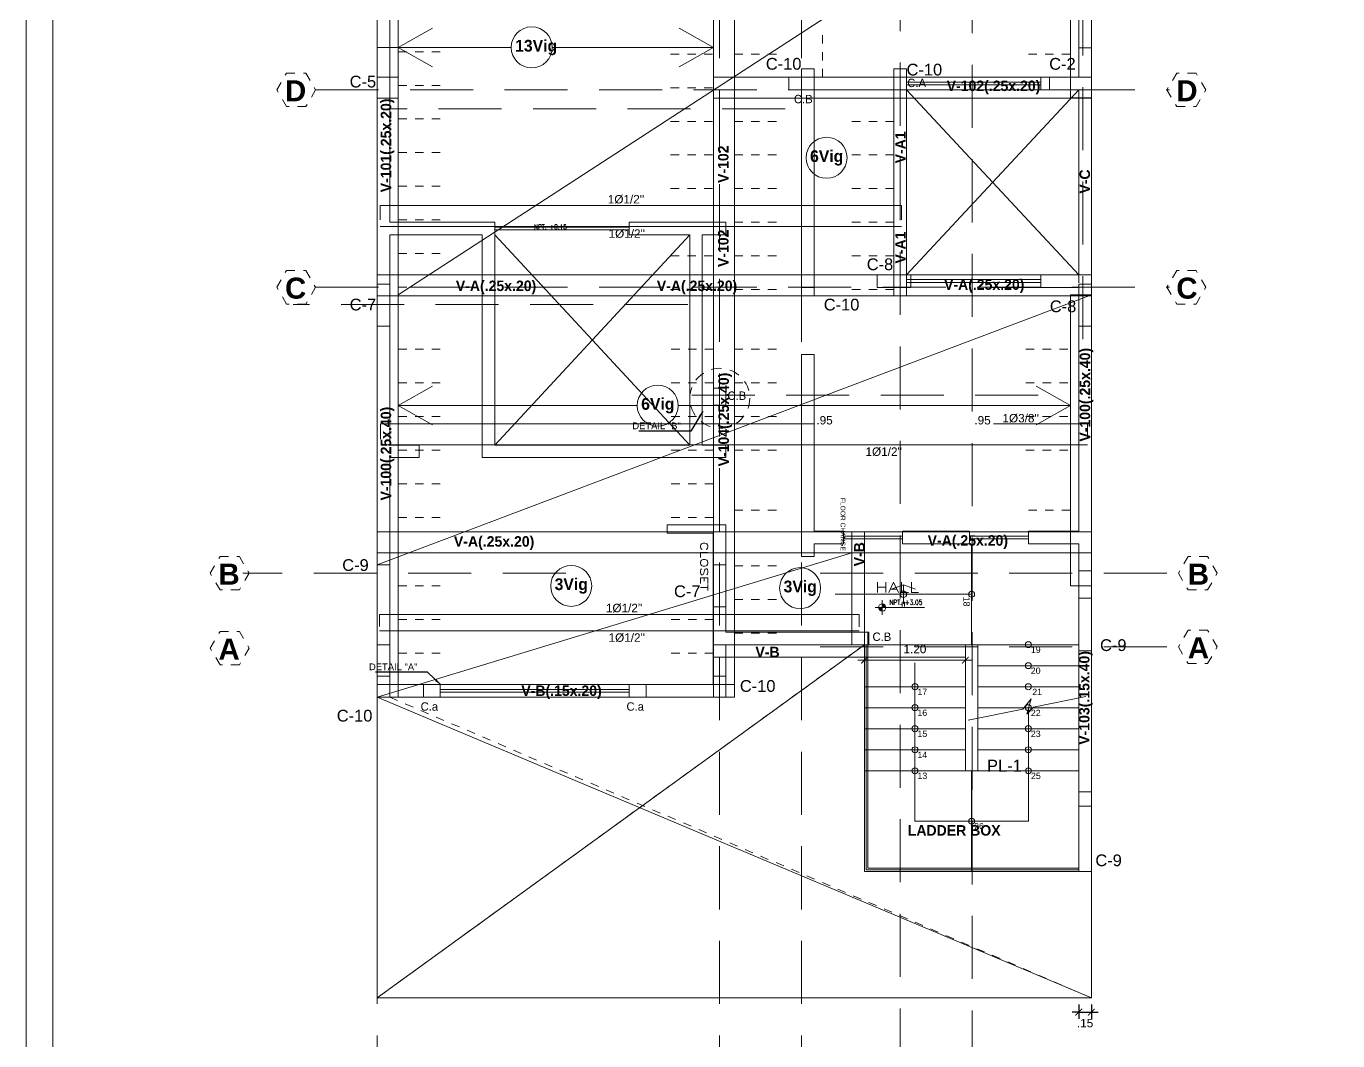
# Model space of a CAD drawing. Header units: millimetres. Extents: x -59 to 123, y 54 to 155.
# Drawn here: x -58.94 to -43.33, y 60.6 to 72.66 of the extents above; entities that cross this region are included whole.
import ezdxf
from ezdxf.enums import TextEntityAlignment as Align

# ---------------------------------------------------------------- set-up
doc = ezdxf.new("R2010")
doc.units = ezdxf.units.MM
for name, pattern in [('ACAD_ISO02W100', [15, 12, -3]), ('CONTINUA', [0]), ('DASHED', [0.75, 0.5, -0.25]), ('DASHED2', [0.375, 0.25, -0.125]), ('RAYITAS', [0.375, 0.25, -0.125])]:
    doc.linetypes.add(name, pattern=pattern)
doc.layers.get('0').update_dxf_attribs({"lineweight": 9})
doc.layers.get('Defpoints').update_dxf_attribs({"lineweight": 0})
doc.layers.add('A-IND niveles', color=8, linetype='Continuous')
doc.layers.add('TEXTO', color=2, linetype='Continuous')
for name, color, linetype, lineweight in [('A_mobiliario', 252, 'Continuous', 15), ('ACERO', 150, 'CONTINUA', 40), ('bruñas', 11, 'Continuous', 20), ('C.EMPOTRADO EN PARED Y TECHO', 210, 'Continuous', 40), ('COTAS', 8, 'Continuous', 5), ('DET-CORTE', 86, 'Continuous', 50), ('EJES', 6, 'ACAD_ISO02W100', 5), ('ESCALERA', 128, 'Continuous', 9), ('murobajo', 7, 'Continuous', 30), ('MUROS', 7, 'Continuous', 80), ('niveles', 8, 'Continuous', 15), ('PLUMA 1', 1, 'Continuous', 9), ('pluma1', 1, 'Continuous', 9), ('TEXTO VIGAS', 2, 'Continuous', 20), ('textura', 253, 'Continuous', 0), ('VIGAS', 2, 'Continuous', 25), ('viguetas', 254, 'DASHED2', 9)]:
    doc.layers.add(name, color=color, linetype=linetype, lineweight=lineweight)
doc.styles.add('BOLD', font='Swis721 Lt BT Light.ttf', dxfattribs={"height": 2})
doc.styles.add('Henry', font='GOTHICB.TTF')
doc.styles.add('LUIS', font='arial.ttf')
doc.styles.add('ROMANS', font='ROMANS.SHX', dxfattribs={"width": 1.35, "height": 0.29})
doc.styles.add('ROMANS 0.75', font='romans.shx', dxfattribs={"width": 0.75})
doc.styles.get("Standard").update_dxf_attribs({"font": 'arial.ttf'})
doc.styles.add('STILUS', font='arial.ttf')
doc.styles.add('style1', font='arial.ttf', dxfattribs={"height": 0.1})
doc.styles.add('style2', font='bgothm.ttf')
doc.styles.add('text100', font='swissek.ttf', dxfattribs={"height": 0.25})
doc.dimstyles.new('luis1', dxfattribs={"dimtxt": 0.1, "dimasz": 0.08, "dimexe": 0.08, "dimexo": 0.08, "dimgap": 0.08, "dimtad": 2, "dimzin": 4, "dimdsep": 46, "dimtxsty": 'style1', "dimblk": 'ARCHTICK', "dimcen": 2, "dimdle": 0.08, "dimclrd": 256, "dimclre": 256, "dimclrt": 256, "dimadec": 0, "dimazin": 1, "dimtfac": 1, "dimtix": 1, "dimtmove": 0, "dimatfit": 3, "dimfxl": 1, "dimtolj": 1, "dimarcsym": 0})

# ---------------------------------------------------------------- blocks, each defined once
blk = doc.blocks.new('_ArchTick')
at = {"color": 0, "linetype": 'ByBlock', "const_width": 0.15}
blk.add_lwpolyline([(-0.5, -0.5), (0.5, 0.5)], dxfattribs=at)
blk = doc.blocks.new('*D874')
at = {"layer": 'Defpoints', "color": 0, "ltscale": 0.02, "transparency": 16777216}
for p in [(-46.41, 61.107), (-46.26, 61.107), (-46.26, 60.936)]:
    blk.add_point(p, dxfattribs=at)
at = {"layer": 'viguetas', "linetype": 'Continuous', "lineweight": -2, "ltscale": 0.02, "transparency": 16777216}
for p, q in [((-46.41, 60.936), (-46.49, 60.936)), ((-46.41, 61.027), (-46.41, 60.856)), ((-46.41, 60.936), (-46.26, 60.936)), ((-46.26, 61.027), (-46.26, 60.856)), ((-46.26, 60.936), (-46.18, 60.936))]:
    blk.add_line(p, q, dxfattribs=at)
at = {"layer": 'viguetas', "lineweight": -2, "ltscale": 0.02, "transparency": 16777216, "xscale": 0.08, "yscale": 0.08, "zscale": 0.08}
blk.add_blockref('_ArchTick', (-46.41, 60.936), dxfattribs=at)
at = {"layer": 'viguetas', "lineweight": -2, "ltscale": 0.02, "transparency": 16777216, "xscale": 0.08, "yscale": 0.08, "zscale": 0.08, "rotation": 180}
blk.add_blockref('_ArchTick', (-46.26, 60.936), dxfattribs=at)
at = {"layer": 'viguetas', "lineweight": 5, "ltscale": 0.02, "transparency": 16777216, "insert": (-46.335, 60.805), "char_height": 0.1, "attachment_point": 5, "style": 'style1'}
blk.add_mtext('\\A1;.15', dxfattribs=at)
blk = doc.blocks.new('A$C45F17A5E')
at = {"color": 250, "lineweight": 0}
for p, q in [((0.13, 0.259), (0.13, 0.203)), ((0.144, 0.229), (0.144, 0)), ((0.158, 0.259), (0.158, 0.203))]:
    blk.add_line(p, q, dxfattribs=at)
blk.add_lwpolyline([(0.288, 0.052), (0.144, 0), (0, 0.052)], dxfattribs=at)
blk.add_circle((0.144, 0.114), 0.0379, dxfattribs=at)

msp = doc.modelspace()

# ---------------------------------------------------------------- linework, layer by layer
at = {"lineweight": 5}
msp.add_line((-48.8334, 65.7496), (-48.248, 65.7496), dxfattribs=at)
at = {"color": 3, "lineweight": 5, "ltscale": 0.2}
for points in [[(-49.5598, 71.9074), (-49.8597, 71.9074), (-49.8597, 72.0574), (-49.5598, 72.0574)], [(-50.7599, 68.1574), (-50.7599, 68.3574), (-50.6099, 68.3574), (-50.6099, 68.1574)], [(-49.1097, 65.4574), (-48.9097, 65.4574), (-48.9097, 65.3074), (-49.1097, 65.3074)], [(-54.2099, 64.8324), (-54.0099, 64.8324), (-54.0099, 64.6824), (-54.2099, 64.6824)], [(-51.7599, 64.8324), (-51.5599, 64.8324), (-51.5599, 64.6824), (-51.7599, 64.6824)]]:
    msp.add_lwpolyline(points, close=True, dxfattribs=at)
at = {"color": 3, "linetype": 'RAYITAS', "lineweight": 5, "ltscale": 0.2}
msp.add_lwpolyline([(-48.461, 72.0574), (-48.461, 71.9074), (-48.611, 71.9074), (-48.611, 72.0574)], close=True, dxfattribs=at)
at = {"lineweight": 5, "const_width": 0.0443}
for points in [[(-48.7718, 65.7496, 0.4142136), (-48.7497, 65.7275)], [(-48.7276, 65.7496, 0.4142136), (-48.7497, 65.7718, 0.4142136)]]:
    msp.add_lwpolyline(points, format="xyb", dxfattribs=at)
at = {"lineweight": 5}
msp.add_lwpolyline([(-48.7497, 65.6629), (-48.7497, 65.8364)], dxfattribs=at)
msp.add_circle((-48.7497, 65.7496), 0.0443, dxfattribs=at)
at = {"layer": 'A_mobiliario', "color": 6, "lineweight": 5}
for points in [[(-46.2602, 72.4074), (-46.4102, 72.4074), (-46.4102, 72.0574), (-46.7602, 72.0574), (-46.7602, 71.9074), (-46.2602, 71.9074), (-46.2602, 72.4074)], [(-46.2602, 72.4074), (-46.4102, 72.4074), (-46.4102, 72.0574), (-46.7602, 72.0574), (-46.7602, 71.9074), (-46.2602, 71.9074), (-46.2602, 72.4074)], [(-46.2599, 72.4074), (-46.4099, 72.4074), (-46.4099, 72.0574), (-46.7599, 72.0574), (-46.7599, 71.9074), (-46.2599, 71.9074), (-46.2599, 72.4074)], [(-46.2599, 72.4074), (-46.4099, 72.4074), (-46.4099, 72.0574), (-46.7599, 72.0574), (-46.7599, 71.9074), (-46.2599, 71.9074), (-46.2599, 72.4074)], [(-47.7602, 65.3074), (-47.6102, 65.3074), (-47.6102, 63.8082), (-47.7602, 63.8082), (-47.7602, 65.3074)], [(-47.7599, 65.3074), (-47.6099, 65.3074), (-47.6099, 63.8082), (-47.7599, 63.8082), (-47.7599, 65.3074)]]:
    msp.add_lwpolyline(points, dxfattribs=at)
at = {"layer": 'A_mobiliario', "color": 5, "lineweight": 5}
for points in [[(-46.2599, 72.4074), (-46.4099, 72.4074), (-46.4099, 72.0574), (-46.7599, 72.0574), (-46.7599, 71.9074), (-46.2599, 71.9074), (-46.2599, 72.4074)], [(-47.7599, 65.3074), (-47.6099, 65.3074), (-47.6099, 63.8082), (-47.7599, 63.8082), (-47.7599, 65.3074)]]:
    msp.add_lwpolyline(points, dxfattribs=at)
at = {"layer": 'A_mobiliario', "color": 6, "lineweight": 5}
for points in [[(-49.5602, 72.1574), (-49.7102, 72.1574), (-49.7102, 71.9074), (-49.5602, 71.9074)], [(-49.5602, 72.1574), (-49.7102, 72.1574), (-49.7102, 71.9074), (-49.5602, 71.9074)], [(-49.5599, 72.1574), (-49.7099, 72.1574), (-49.7099, 71.9074), (-49.5599, 71.9074)], [(-48.4602, 72.1574), (-48.6102, 72.1574), (-48.6102, 71.9074), (-48.4602, 71.9074)], [(-48.4602, 72.1574), (-48.6102, 72.1574), (-48.6102, 71.9074), (-48.4602, 71.9074)], [(-48.4599, 72.1574), (-48.6099, 72.1574), (-48.6099, 71.9074), (-48.4599, 71.9074)], [(-54.5102, 72.0574), (-54.7602, 72.0574), (-54.7602, 71.8074), (-54.5102, 71.8074)], [(-54.5099, 72.0574), (-54.7599, 72.0574), (-54.7599, 71.8074), (-54.5099, 71.8074)], [(-49.7102, 69.4574), (-49.5602, 69.4574), (-49.5602, 69.7074), (-49.7102, 69.7074)], [(-49.7102, 69.4574), (-49.5602, 69.4574), (-49.5602, 69.7074), (-49.7102, 69.7074)], [(-49.7099, 69.4574), (-49.5599, 69.4574), (-49.5599, 69.7074), (-49.7099, 69.7074)], [(-49.7099, 69.4574), (-49.5599, 69.4574), (-49.5599, 69.7074), (-49.7099, 69.7074)], [(-48.4602, 69.5574), (-48.4602, 69.7074), (-48.8102, 69.7074), (-48.8102, 69.5574)], [(-48.4102, 69.5574), (-48.4102, 69.7074), (-48.8102, 69.7074), (-48.8102, 69.5574)], [(-48.4099, 69.5574), (-48.4099, 69.7074), (-48.8099, 69.7074), (-48.8099, 69.5574)], [(-54.6102, 69.5956), (-54.7602, 69.5956), (-54.7602, 69.0956), (-54.6102, 69.0956)], [(-54.6099, 69.5956), (-54.7599, 69.5956), (-54.7599, 69.0956), (-54.6099, 69.0956)], [(-46.2602, 69.5956), (-46.4102, 69.5956), (-46.4102, 69.0956), (-46.2602, 69.0956)], [(-46.2599, 69.5956), (-46.4099, 69.5956), (-46.4099, 69.0956), (-46.2599, 69.0956)], [(-54.6102, 66.2574), (-54.7602, 66.2574), (-54.7602, 65.3074), (-54.6102, 65.3074)], [(-54.6102, 66.2574), (-54.7602, 66.2574), (-54.7602, 65.3074), (-54.6102, 65.3074)], [(-54.6099, 66.2574), (-54.7599, 66.2574), (-54.7599, 65.3074), (-54.6099, 65.3074)], [(-54.6099, 66.2574), (-54.7599, 66.2574), (-54.7599, 65.3074), (-54.6099, 65.3074)], [(-50.7602, 65.7567), (-50.6102, 65.7567), (-50.6102, 66.2574), (-50.7602, 66.2574)], [(-50.7602, 65.7567), (-50.6102, 65.7567), (-50.6102, 66.2574), (-50.7602, 66.2574)], [(-46.2602, 66.1861), (-46.4102, 66.1861), (-46.4102, 65.2361), (-46.2602, 65.2361)], [(-46.2602, 66.1861), (-46.4102, 66.1861), (-46.4102, 65.2361), (-46.2602, 65.2361)], [(-46.2599, 66.1861), (-46.4099, 66.1861), (-46.4099, 65.2361), (-46.2599, 65.2361)], [(-54.6102, 64.9324), (-54.6102, 64.6824), (-54.7602, 64.6824), (-54.7602, 64.9324)], [(-54.6102, 64.9324), (-54.6102, 64.6824), (-54.7602, 64.6824), (-54.7602, 64.9324)], [(-46.2599, 63.5574), (-46.4099, 63.5574), (-46.4099, 62.6074), (-46.2599, 62.6074)], [(-46.2599, 63.5574), (-46.4099, 63.5574), (-46.4099, 62.6074), (-46.2599, 62.6074)]]:
    msp.add_lwpolyline(points, close=True, dxfattribs=at)
at = {"layer": 'A_mobiliario', "color": 5, "lineweight": 5}
for points in [[(-54.5099, 72.0574), (-54.7599, 72.0574), (-54.7599, 71.8074), (-54.5099, 71.8074)], [(-54.6099, 69.5956), (-54.7599, 69.5956), (-54.7599, 69.0956), (-54.6099, 69.0956)], [(-46.2599, 69.5956), (-46.4099, 69.5956), (-46.4099, 69.0956), (-46.2599, 69.0956)], [(-54.6099, 66.2574), (-54.7599, 66.2574), (-54.7599, 65.3074), (-54.6099, 65.3074)], [(-46.2599, 66.1861), (-46.4099, 66.1861), (-46.4099, 65.2361), (-46.2599, 65.2361)], [(-46.2599, 63.5574), (-46.4099, 63.5574), (-46.4099, 62.6074), (-46.2599, 62.6074)]]:
    msp.add_lwpolyline(points, close=True, dxfattribs=at)
at = {"layer": 'ACERO', "lineweight": 5}
for p, q in [((-48.52, 70.5298), (-54.7262, 70.5298)), ((-54.7262, 70.3598), (-54.7262, 70.5298)), ((-48.52, 70.5298), (-48.52, 70.3598)), ((-48.519, 70.2798), (-54.7262, 70.2798)), ((-49.5597, 67.9357), (-54.7218, 67.9357)), ((-54.7218, 67.7502), (-54.7218, 67.9357)), ((-46.3054, 67.9357), (-47.4253, 67.9357)), ((-46.3054, 67.7657), (-46.3054, 67.9357)), ((-46.3054, 67.6857), (-54.7182, 67.6857)), ((-49.0254, 65.6667), (-54.7324, 65.6667)), ((-54.7324, 65.5241), (-54.7324, 65.6667)), ((-49.0254, 65.6667), (-49.0254, 65.5181)), ((-49.0258, 65.4738), (-54.7324, 65.4738))]:
    msp.add_line(p, q, dxfattribs=at)
at = {"layer": 'bruñas', "color": 6, "lineweight": 5}
for points in [[(-54.6099, 64.9324), (-54.6099, 64.6824), (-54.7599, 64.6824), (-54.7599, 64.9324)], [(-54.6099, 64.9324), (-54.6099, 64.6824), (-54.7599, 64.6824), (-54.7599, 64.9324)], [(-50.6099, 64.9324), (-50.6099, 64.6824), (-50.7599, 64.6824), (-50.7599, 64.9324)]]:
    msp.add_lwpolyline(points, close=True, dxfattribs=at)
at = {"layer": 'bruñas', "color": 5, "lineweight": 5}
msp.add_lwpolyline([(-54.6099, 64.9324), (-54.6099, 64.6824), (-54.7599, 64.6824), (-54.7599, 64.9324)], close=True, dxfattribs=at)
at = {"layer": 'C.EMPOTRADO EN PARED Y TECHO', "linetype": 'CONTINUA', "lineweight": 5}
msp.add_lwpolyline([(-50.7599, 65.7567), (-50.6099, 65.7567), (-50.6099, 66.2574), (-50.7599, 66.2574)], close=True, dxfattribs=at)
msp.add_lwpolyline([(-50.7599, 65.7567), (-50.6099, 65.7567), (-50.6099, 66.2574), (-50.7599, 66.2574)], close=True, dxfattribs=at)
at = {"layer": 'C.EMPOTRADO EN PARED Y TECHO', "color": 5, "linetype": 'CONTINUA', "lineweight": 5}
msp.add_lwpolyline([(-50.7599, 65.7567), (-50.6099, 65.7567), (-50.6099, 66.2574), (-50.7599, 66.2574)], close=True, dxfattribs=at)
at = {"layer": 'COTAS', "linetype": 'RAYITAS', "lineweight": 5, "ltscale": 0.5}
msp.add_circle((-50.6834, 68.2387), 0.3563, dxfattribs=at)
at = {"layer": 'Defpoints', "lineweight": 5, "ltscale": 0.5}
msp.add_lwpolyline([(-58.9383, 54.3471), (-14.6883, 54.3471), (-14.6883, 84.1298), (-58.9383, 84.1298)], close=True, dxfattribs=at)
at = {"layer": 'DET-CORTE', "lineweight": 5, "ltscale": 0.5}
msp.add_lwpolyline([(-58.6204, 54.6651), (-15.0063, 54.6651), (-15.0063, 83.8118), (-58.6204, 83.8118)], close=True, dxfattribs=at)
at = {"layer": 'EJES', "linetype": 'DASHED', "lineweight": 5, "ltscale": 1.5}
for p, q in [((-54.7602, 80.9086), (-54.7602, 59.7498)), ((-54.7602, 80.9086), (-54.7602, 59.7498)), ((-50.6852, 80.9086), (-50.6852, 59.7498)), ((-50.6852, 80.9086), (-50.6852, 59.7498)), ((-49.7102, 80.9086), (-49.7102, 59.7498)), ((-46.3602, 68.9408), (-46.3602, 80.9086)), ((-48.5352, 75.6058), (-48.5352, 60.3311)), ((-47.6792, 75.5808), (-47.6792, 60.3062)), ((-55.4941, 71.9074), (-45.3314, 71.9074)), ((-49.9051, 71.6827), (-54.6196, 71.6827)), ((-55.4941, 69.5594), (-45.3314, 69.5594)), ((-51.0654, 69.3531), (-55.7612, 69.3531)), ((-51.0654, 69.3531), (-55.7612, 69.3531)), ((-51.0176, 68.2745), (-46.5537, 68.2745)), ((-52.5154, 66.1574), (-56.3612, 66.1574)), ((-49.4878, 66.1574), (-45.2236, 66.1574)), ((-49.4878, 65.2813), (-45.2236, 65.2813))]:
    msp.add_line(p, q, dxfattribs=at)
at = {"layer": 'EJES', "lineweight": 5, "ltscale": 0.003}
for points in [[(-55.8399, 71.7078), (-55.9551, 71.9074), (-55.8399, 72.107), (-55.6094, 72.107), (-55.4941, 71.9074), (-55.6094, 71.7078)], [(-45.0144, 71.7078), (-44.8992, 71.9074), (-45.0144, 72.107), (-45.2449, 72.107), (-45.3602, 71.9074), (-45.2449, 71.7078)], [(-55.8399, 69.3597), (-55.9551, 69.5594), (-55.8399, 69.759), (-55.6094, 69.759), (-55.4941, 69.5594), (-55.6094, 69.3597)], [(-45.0144, 69.3597), (-44.8992, 69.5594), (-45.0144, 69.759), (-45.2449, 69.759), (-45.3602, 69.5594), (-45.2449, 69.3597)], [(-56.6318, 65.9578), (-56.747, 66.1574), (-56.6318, 66.357), (-56.4013, 66.357), (-56.286, 66.1574), (-56.4013, 65.9578)], [(-44.8778, 65.9578), (-44.7626, 66.1574), (-44.8778, 66.357), (-45.1083, 66.357), (-45.2236, 66.1574), (-45.1083, 65.9578)], [(-56.6318, 65.0667), (-56.747, 65.2663), (-56.6318, 65.4659), (-56.4013, 65.4659), (-56.286, 65.2663), (-56.4013, 65.0667)], [(-44.8778, 65.0817), (-44.7626, 65.2813), (-44.8778, 65.4809), (-45.1083, 65.4809), (-45.2236, 65.2813), (-45.1083, 65.0817)]]:
    msp.add_lwpolyline(points, close=True, dxfattribs=at)
at = {"layer": 'ESCALERA', "lineweight": 5, "ltscale": 0.25}
msp.add_line((-47.6849, 65.9067), (-49.3099, 65.9067), dxfattribs=at)
at = {"layer": 'murobajo', "lineweight": 5}
for p, q in [((-48.4599, 72.0574), (-46.8599, 72.0574)), ((-48.4599, 71.9074), (-46.8599, 71.9074)), ((-46.4099, 71.9074), (-46.4099, 69.7074)), ((-46.2599, 71.9074), (-46.2599, 69.7074)), ((-47.4649, 69.5574), (-46.4099, 69.5574)), ((-47.4649, 69.4574), (-46.4099, 69.4574))]:
    msp.add_line(p, q, dxfattribs=at)
at = {"layer": 'MUROS', "linetype": 'CONTINUA', "lineweight": 5}
for p, q in [((-54.7602, 80.1074), (-54.7602, 64.6824)), ((-46.2602, 71.9074), (-46.2602, 77.8074)), ((-54.6102, 75.1324), (-54.6102, 70.3324)), ((-46.4102, 72.0574), (-46.4102, 74.7824)), ((-48.4602, 72.0574), (-49.7102, 72.0574)), ((-49.7102, 69.5574), (-49.7102, 72.0574)), ((-48.4602, 72.0574), (-49.1102, 72.0574)), ((-48.4602, 71.9074), (-48.4602, 72.0574)), ((-48.4602, 71.9999), (-46.8602, 71.9999)), ((-48.4602, 71.9674), (-46.8602, 71.9674)), ((-46.8602, 71.9074), (-46.8602, 72.0574)), ((-46.8602, 72.0574), (-46.4102, 72.0574)), ((-49.5602, 71.9074), (-48.4602, 71.9074)), ((-49.5602, 69.5574), (-49.5602, 71.9074)), ((-48.4602, 69.7074), (-46.4102, 71.9074)), ((-48.4602, 71.9074), (-46.4102, 69.7074)), ((-46.8602, 71.9074), (-46.2602, 71.9074)), ((-46.4102, 71.9074), (-46.4102, 69.7074)), ((-46.4102, 71.9074), (-46.2602, 71.9074)), ((-46.2602, 71.9074), (-46.2602, 69.7074)), ((-53.3602, 70.3324), (-54.6102, 70.3324)), ((-53.3602, 67.6824), (-53.3602, 70.3324)), ((-53.3602, 70.2749), (-51.7602, 70.2749)), ((-50.6102, 70.3324), (-51.7602, 70.3324)), ((-51.7602, 70.1824), (-51.7602, 70.3324)), ((-50.6102, 70.3324), (-50.6102, 70.1824)), ((-54.6102, 70.1824), (-54.6102, 67.6824)), ((-54.6102, 70.1824), (-54.6102, 67.6824)), ((-54.6102, 70.1824), (-53.5102, 70.1824)), ((-53.5102, 67.5324), (-53.5102, 70.1824)), ((-53.3602, 70.2424), (-51.7602, 70.2424)), ((-53.3602, 70.1824), (-51.0412, 67.6824)), ((-53.3602, 67.6824), (-51.0412, 70.1824)), ((-51.0412, 70.1824), (-51.7602, 70.1824)), ((-51.0412, 70.1824), (-51.0412, 67.6824)), ((-50.6102, 70.1824), (-50.8912, 70.1824)), ((-50.8912, 70.1824), (-50.8912, 67.6824)), ((-48.6102, 69.5574), (-48.6102, 69.7074)), ((-48.4602, 69.7074), (-48.6102, 69.7074)), ((-48.4602, 69.5574), (-48.4602, 69.7074)), ((-48.4602, 69.6499), (-46.8602, 69.6499)), ((-46.8602, 69.5574), (-46.8602, 69.7074)), ((-46.8602, 69.7074), (-46.2602, 69.7074)), ((-46.2602, 62.6074), (-46.2602, 69.7074)), ((-49.7102, 69.5574), (-49.5602, 69.5574)), ((-48.4602, 69.5574), (-48.6102, 69.5574)), ((-48.4602, 69.5574), (-48.6102, 69.5574)), ((-48.4602, 69.6174), (-46.8602, 69.6174)), ((-46.8602, 69.5574), (-46.4102, 69.5574)), ((-46.4102, 66.6574), (-46.4102, 69.5574)), ((-49.5602, 68.7574), (-49.7102, 68.7574)), ((-49.7102, 66.3574), (-49.7102, 68.7574)), ((-49.5602, 66.6574), (-49.5602, 68.7574)), ((-54.6102, 67.6824), (-54.2602, 67.6824)), ((-54.2602, 67.6824), (-54.2602, 67.5324)), ((-51.0412, 67.6824), (-53.3602, 67.6824)), ((-50.6102, 67.6824), (-50.8912, 67.6824)), ((-50.6102, 67.5324), (-50.6102, 67.6824)), ((-54.6102, 67.5324), (-54.6102, 64.8324)), ((-54.6102, 67.5324), (-54.2602, 67.5324)), ((-50.6102, 67.5324), (-53.5102, 67.5324)), ((-51.3102, 66.6324), (-51.3102, 66.7324)), ((-50.6102, 66.7324), (-51.3102, 66.7324)), ((-50.6102, 65.4574), (-50.6102, 66.7324)), ((-50.7602, 66.6324), (-51.3102, 66.6324)), ((-50.7602, 64.8324), (-50.7602, 66.6324)), ((-49.2102, 66.6574), (-49.5602, 66.6574)), ((-49.5602, 66.3574), (-49.5602, 66.5074)), ((-49.5602, 66.5074), (-49.2102, 66.5074)), ((-49.2102, 66.6574), (-49.2102, 66.5074)), ((-49.2102, 66.5999), (-48.5102, 66.5999)), ((-49.2102, 66.5674), (-48.5102, 66.5674)), ((-48.5102, 66.6574), (-48.5102, 66.5074)), ((-48.5102, 66.6574), (-47.7102, 66.6574)), ((-47.7102, 66.5074), (-48.5102, 66.5074)), ((-47.7102, 66.6574), (-47.7102, 66.5074)), ((-47.7102, 66.5999), (-47.0102, 66.5999)), ((-47.7102, 66.5674), (-47.0102, 66.5674)), ((-47.6852, 65.3074), (-47.6852, 66.5074)), ((-47.0102, 66.6574), (-46.4102, 66.6574)), ((-47.0102, 66.6574), (-47.0102, 66.5074)), ((-47.0102, 66.5074), (-46.4102, 66.5074)), ((-46.4102, 62.6074), (-46.4102, 66.5074)), ((-49.7102, 66.3574), (-49.5602, 66.3574)), ((-50.7602, 64.8324), (-50.7602, 65.4574)), ((-48.9201, 65.4574), (-50.6102, 65.4574)), ((-48.9201, 65.4574), (-48.92, 65.3074)), ((-48.96, 65.3074), (-54.7602, 61.1074)), ((-50.6102, 64.6824), (-50.6102, 65.3074)), ((-48.92, 65.3074), (-50.6102, 65.3074)), ((-50.6102, 64.6824), (-50.6102, 65.3074)), ((-48.96, 65.3074), (-48.96, 64.8074)), ((-48.94, 65.3074), (-48.94, 62.6274)), ((-48.92, 65.3074), (-48.92, 62.6474)), ((-47.7602, 65.3074), (-47.6102, 65.3074)), ((-47.7602, 63.8082), (-47.7602, 65.3074)), ((-47.6102, 65.3074), (-46.4102, 65.3074)), ((-47.6102, 65.3074), (-47.6102, 63.8082)), ((-47.6802, 65.1234), (-49.0402, 65.1234)), ((-48.9602, 64.8874), (-48.9602, 65.2034)), ((-47.7602, 64.8874), (-47.7602, 65.2034)), ((-47.6102, 65.0574), (-46.4102, 65.0574)), ((-54.6102, 64.8324), (-54.0102, 64.8324)), ((-54.0102, 64.6817), (-54.0102, 64.8324)), ((-51.7602, 64.8324), (-50.7602, 64.8324)), ((-51.7602, 64.6817), (-51.7602, 64.8324)), ((-48.94, 64.8074), (-48.9602, 64.8074)), ((-48.9602, 62.6074), (-48.9601, 64.8074)), ((-48.94, 64.8074), (-48.9602, 64.8074)), ((-47.7602, 64.8074), (-48.92, 64.8074)), ((-47.6102, 64.8074), (-46.4102, 64.8074)), ((-54.7602, 61.5074), (-54.7602, 64.6824)), ((-54.7602, 64.6824), (-54.0102, 64.6824)), ((-54.7602, 64.6824), (-46.2602, 61.1074)), ((-54.0102, 64.7749), (-51.7602, 64.7749)), ((-54.0102, 64.7424), (-51.7602, 64.7424)), ((-51.7602, 64.6824), (-50.6102, 64.6824)), ((-47.0766, 64.5395), (-46.977, 64.6651)), ((-46.977, 64.6651), (-47.0294, 64.4813)), ((-46.3275, 64.6893), (-46.9483, 64.5652)), ((-48.94, 64.5574), (-48.9602, 64.5574)), ((-48.94, 64.5574), (-48.9602, 64.5574)), ((-47.7602, 64.5574), (-48.92, 64.5574)), ((-47.0766, 64.5395), (-47.7275, 64.4093)), ((-47.6102, 64.5574), (-46.4102, 64.5574)), ((-47.0294, 64.4813), (-46.9483, 64.5652)), ((-48.94, 64.3074), (-48.9602, 64.3074)), ((-48.94, 64.3074), (-48.9602, 64.3074)), ((-47.7602, 64.3074), (-48.92, 64.3074)), ((-47.6102, 64.3074), (-46.4102, 64.3074)), ((-48.94, 64.0574), (-48.9602, 64.0574)), ((-48.94, 64.0574), (-48.9602, 64.0574)), ((-47.7602, 64.0574), (-48.92, 64.0574)), ((-47.6102, 64.0574), (-46.4102, 64.0574)), ((-48.94, 63.8074), (-48.9602, 63.8074)), ((-48.94, 63.8074), (-48.9602, 63.8074)), ((-47.7602, 63.8074), (-48.92, 63.8074)), ((-47.6102, 63.8082), (-47.7602, 63.8082)), ((-47.6852, 63.8074), (-47.6852, 62.6474)), ((-47.6102, 63.8074), (-46.4102, 63.8074)), ((-48.9602, 62.6074), (-47.6102, 62.6074)), ((-48.94, 62.6274), (-46.4102, 62.6273)), ((-48.92, 62.6474), (-46.4102, 62.6473)), ((-47.6852, 62.6274), (-47.6852, 62.6074)), ((-47.6102, 62.6074), (-46.4102, 62.6074)), ((-46.4102, 62.6074), (-46.2602, 62.6074)), ((-46.2602, 61.1074), (-46.2602, 62.6074)), ((-54.7602, 61.5074), (-54.7602, 61.1074)), ((-54.7602, 61.1074), (-46.2602, 61.1074))]:
    msp.add_line(p, q, dxfattribs=at)
for centre in [(-47.6852, 65.9074), (-47.0102, 65.3074), (-47.0102, 65.0574), (-48.3602, 64.8074), (-47.0102, 64.8074), (-48.3602, 64.5574), (-47.0102, 64.5574), (-48.3602, 64.3074), (-47.0102, 64.3074), (-48.3602, 64.0574), (-47.0102, 64.0574), (-48.3602, 63.8074), (-48.3602, 63.8074), (-47.0091, 63.8074), (-47.6852, 63.2074)]:
    msp.add_circle(centre, 0.0354, dxfattribs=at)
at = {"layer": 'niveles', "lineweight": 5}
for centre in [(-48.3599, 64.8074), (-48.3599, 64.5574), (-48.3599, 64.3074), (-48.3599, 64.0574), (-48.3599, 63.8074), (-48.3599, 63.8074), (-47.6849, 63.2074)]:
    msp.add_circle(centre, 0.0354, dxfattribs=at)
at = {"layer": 'PLUMA 1', "lineweight": 5}
for points in [[(-54.5099, 72.4121), (-54.1016, 72.6417)], [(-50.7599, 72.4121), (-51.1681, 72.6417)], [(-54.7648, 72.4121), (-53.1657, 72.4121)], [(-54.5099, 72.4121), (-53.1657, 72.4121)], [(-54.5099, 72.4121), (-54.1016, 72.1825)], [(-52.678, 72.4121), (-50.7599, 72.4121)], [(-50.7599, 72.4121), (-51.1681, 72.1825)], [(-54.5099, 68.1515), (-54.1016, 68.3811)], [(-46.5099, 68.1515), (-46.9181, 68.3811)], [(-54.5099, 68.1515), (-51.6657, 68.1515)], [(-54.5099, 68.1515), (-54.1016, 67.9219)], [(-51.178, 68.1515), (-46.5099, 68.1515)], [(-46.5099, 68.1515), (-46.9181, 67.9219)]]:
    msp.add_lwpolyline(points, dxfattribs=at)
for centre in [(-52.9218, 72.4121), (-49.4121, 71.099), (-51.4218, 68.1515), (-52.4519, 66.0065), (-49.7268, 65.9798)]:
    msp.add_circle(centre, 0.2439, dxfattribs=at)
at = {"layer": 'pluma1', "lineweight": 5}
for p, q in [((-54.7599, 66.2574), (-46.2599, 69.4706)), ((-49.1097, 66.4009), (-54.7599, 64.6824))]:
    msp.add_line(p, q, dxfattribs=at)
msp.add_lwpolyline([(-54.5099, 69.4706), (-48.5845, 73.3209)], dxfattribs=at)
at = {"layer": 'textura', "lineweight": 5}
for p, q in [((-47.6099, 65.3074), (-46.4099, 65.3074)), ((-48.3599, 63.2074), (-48.3599, 65.0911)), ((-47.6099, 65.0574), (-46.4099, 65.0574)), ((-47.7599, 64.8074), (-48.9599, 64.8074)), ((-47.6099, 64.8074), (-46.4099, 64.8074)), ((-47.7599, 64.5574), (-48.9599, 64.5574)), ((-47.6099, 64.5574), (-46.4099, 64.5574)), ((-47.0074, 64.5574), (-47.0099, 63.2074)), ((-47.7599, 64.3074), (-48.9599, 64.3074)), ((-47.6099, 64.3074), (-46.4099, 64.3074)), ((-47.7599, 64.0574), (-48.9599, 64.0574)), ((-47.6099, 64.0574), (-46.4099, 64.0574)), ((-47.7599, 63.8074), (-48.9599, 63.8074)), ((-47.6849, 63.8074), (-47.6849, 62.6074)), ((-47.6099, 63.8074), (-46.4099, 63.8074)), ((-47.6099, 63.2074), (-48.3599, 63.2074)), ((-47.6099, 63.2074), (-47.0099, 63.2074))]:
    msp.add_line(p, q, dxfattribs=at)
for centre in [(-47.0099, 65.3074), (-47.0099, 65.0574), (-47.0099, 64.8074), (-47.0099, 64.5574), (-47.0099, 64.3074), (-47.0099, 64.0574), (-47.0088, 63.8074)]:
    msp.add_circle(centre, 0.0354, dxfattribs=at)
at = {"layer": 'VIGAS', "linetype": 'CONTINUA', "lineweight": 5}
for points in [[(-54.5099, 64.6824), (-54.7599, 64.6824), (-54.7599, 80.1074), (-54.5099, 80.1074)], [(-46.5099, 71.8109), (-46.2599, 71.8109), (-46.2599, 77.8074), (-46.5099, 77.8074)], [(-50.7599, 64.6824), (-50.5097, 64.6824), (-50.5097, 74.6827), (-50.7599, 74.6827)], [(-50.7599, 72.0574), (-46.2599, 72.0574), (-46.2599, 71.8074), (-50.7599, 71.8074)], [(-48.6099, 69.4574), (-48.4599, 69.4574), (-48.4599, 72.0574), (-48.6099, 72.0574)], [(-48.6099, 69.4574), (-54.7599, 69.4574), (-54.7599, 69.7074), (-48.6099, 69.7074)], [(-48.6099, 69.7074), (-46.2599, 69.7074), (-46.2599, 69.4574), (-48.6099, 69.4574)], [(-46.5099, 69.4706), (-46.2599, 69.4706), (-46.2599, 66.0074), (-46.5099, 66.0074)], [(-54.7599, 66.4009), (-50.7599, 66.4009), (-50.7599, 66.6509), (-54.7599, 66.6509)], [(-50.7599, 66.6509), (-46.2599, 66.6509), (-46.2599, 66.4009), (-50.7599, 66.4009)], [(-49.1097, 65.3074), (-48.9597, 65.3074), (-48.9597, 66.6509), (-49.1097, 66.6509)], [(-46.4099, 65.8607), (-46.2599, 65.8607), (-46.2599, 63.3857), (-46.4099, 63.3857)], [(-50.7599, 65.3074), (-50.7599, 65.1574), (-47.7599, 65.1574), (-47.7599, 65.3074)]]:
    msp.add_lwpolyline(points, close=True, dxfattribs=at)
for points in [[(-46.4099, 69.6109), (-46.4099, 71.8109)], [(-46.2599, 69.6144), (-46.2599, 71.8144)], [(-54.7599, 64.8324), (-50.5097, 64.8324)], [(-54.7599, 64.6824), (-50.5097, 64.6824)]]:
    msp.add_lwpolyline(points, dxfattribs=at)
at = {"layer": 'viguetas', "lineweight": 5, "ltscale": 0.02}
for p, q in [((-48.9597, 65.3074), (-54.7599, 61.1074)), ((-48.9597, 65.3074), (-54.7599, 61.1074)), ((-54.7599, 61.5074), (-54.7599, 64.6824)), ((-54.7599, 61.5074), (-54.7599, 64.6824)), ((-54.6099, 64.6824), (-46.2599, 61.1074)), ((-54.6099, 64.6824), (-46.2599, 61.1074)), ((-46.2599, 62.6074), (-46.2599, 61.1074)), ((-46.2599, 62.6074), (-46.2599, 61.1074)), ((-54.7599, 61.5074), (-54.7599, 61.1074)), ((-54.7599, 61.5074), (-54.7599, 61.1074)), ((-54.6099, 61.1074), (-54.7599, 61.1074)), ((-54.6099, 61.1074), (-54.7599, 61.1074)), ((-54.6099, 61.1074), (-52.2099, 61.1074)), ((-54.6099, 61.1074), (-52.2099, 61.1074)), ((-52.0599, 61.1074), (-52.2099, 61.1074)), ((-52.0599, 61.1074), (-52.2099, 61.1074)), ((-47.7649, 61.1074), (-52.0599, 61.1074)), ((-47.5649, 61.1074), (-48.5649, 61.1074)), ((-47.7649, 61.1074), (-47.6149, 61.1074)), ((-47.5649, 61.1074), (-46.2599, 61.1074)), ((-46.2599, 61.1074), (-46.4099, 61.1074)), ((-46.2599, 61.1074), (-46.4099, 61.1074))]:
    msp.add_line(p, q, dxfattribs=at)
for points in [[(-49.4598, 72.5574), (-49.4598, 72.0574)], [(-54.0099, 72.3608), (-54.5099, 72.3608)], [(-50.7684, 72.3327), (-51.2684, 72.3327)], [(-50.0097, 72.3327), (-50.5097, 72.3327)], [(-46.5099, 72.3327), (-47.0099, 72.3327)], [(-54.0099, 71.9608), (-54.5099, 71.9608)], [(-50.7684, 71.9327), (-51.2684, 71.9327)], [(-54.0099, 71.5608), (-54.5099, 71.5608)], [(-50.7684, 71.5327), (-51.2684, 71.5327)], [(-50.0097, 71.5327), (-50.5097, 71.5327)], [(-48.6099, 71.5327), (-49.1099, 71.5327)], [(-54.0099, 71.1608), (-54.5099, 71.1608)], [(-50.7684, 71.1327), (-51.2684, 71.1327)], [(-50.0097, 71.1327), (-50.5097, 71.1327)], [(-48.6099, 71.1327), (-49.1099, 71.1327)], [(-54.0099, 70.7608), (-54.5099, 70.7608)], [(-50.7684, 70.7327), (-51.2684, 70.7327)], [(-50.0097, 70.7327), (-50.5097, 70.7327)], [(-48.6099, 70.7327), (-49.1099, 70.7327)], [(-54.0099, 70.3608), (-54.5099, 70.3608)], [(-50.7684, 70.3327), (-51.2684, 70.3327)], [(-50.0097, 70.3327), (-50.5097, 70.3327)], [(-48.6099, 70.3327), (-49.1099, 70.3327)], [(-54.0099, 69.9608), (-54.5099, 69.9608)], [(-50.7684, 69.9327), (-51.2684, 69.9327)], [(-50.0097, 69.9327), (-50.5097, 69.9327)], [(-48.6099, 69.9327), (-49.1099, 69.9327)], [(-54.0099, 69.5608), (-54.5099, 69.5608)], [(-50.7684, 69.5327), (-51.2684, 69.5327)], [(-50.0097, 69.5327), (-50.5097, 69.5327)], [(-48.6099, 69.5327), (-49.1099, 69.5327)], [(-54.0099, 68.8206), (-54.5099, 68.8206)], [(-50.7599, 68.8206), (-51.2599, 68.8206)], [(-50.0097, 68.8206), (-50.5097, 68.8206)], [(-46.5403, 68.8206), (-47.0403, 68.8206)], [(-54.0099, 68.4206), (-54.5099, 68.4206)], [(-50.7599, 68.4206), (-51.2599, 68.4206)], [(-50.0097, 68.4206), (-50.5097, 68.4206)], [(-46.5403, 68.4206), (-47.0403, 68.4206)], [(-54.0099, 68.0206), (-54.5099, 68.0206)], [(-50.7599, 68.0206), (-51.2599, 68.0206)], [(-50.0097, 68.0206), (-50.5097, 68.0206)], [(-46.5403, 68.0206), (-47.0403, 68.0206)], [(-54.0099, 67.6206), (-54.5099, 67.6206)], [(-50.7599, 67.6206), (-51.2599, 67.6206)], [(-50.0097, 67.6206), (-50.5097, 67.6206)], [(-46.5403, 67.6206), (-47.0403, 67.6206)], [(-54.0099, 67.2206), (-54.5099, 67.2206)], [(-50.7599, 67.2206), (-51.2599, 67.2206)], [(-54.0099, 66.8206), (-54.5099, 66.8206)], [(-50.7599, 66.8206), (-51.2599, 66.8206)], [(-50.5097, 66.9074), (-50.0097, 66.9074)], [(-46.5099, 66.9074), (-47.0099, 66.9074)], [(-46.5099, 66.5074), (-47.0099, 66.5074)], [(-50.0097, 66.2458), (-50.5097, 66.2458)], [(-54.5099, 66.007), (-54.0099, 66.007)], [(-50.0097, 65.8458), (-50.5097, 65.8458)], [(-54.5099, 65.607), (-54.0099, 65.607)], [(-50.7599, 65.607), (-51.2599, 65.607)], [(-50.0097, 65.4458), (-50.5097, 65.4458)], [(-54.5099, 65.207), (-54.0099, 65.207)], [(-50.7599, 65.207), (-51.2599, 65.207)]]:
    msp.add_lwpolyline(points, dxfattribs=at)

# ---------------------------------------------------------------- block references
at = {"layer": 'ESCALERA', "lineweight": 5, "ltscale": 0.25, "rotation": 180}
msp.add_blockref('A$C45F17A5E', (-48.3534, 66.0211), dxfattribs=at)
at = {"layer": 'MUROS', "linetype": 'CONTINUA', "lineweight": 5, "xscale": 0.08, "yscale": 0.08, "zscale": 0.08, "rotation": 180}
msp.add_blockref('_ArchTick', (-48.9602, 65.1234), dxfattribs=at)
at = {"layer": 'MUROS', "linetype": 'CONTINUA', "lineweight": 5, "xscale": 0.08, "yscale": 0.08, "zscale": 0.08}
msp.add_blockref('_ArchTick', (-47.7602, 65.1234), dxfattribs=at)

# ---------------------------------------------------------------- texts
at = {"layer": 'A-IND niveles', "lineweight": 5, "style": 'ROMANS 0.75', "width": 0.75}
msp.add_text('NPT. +0.15', height=0.0576, dxfattribs=at).set_placement((-52.8938, 70.2496))
at = {"layer": 'COTAS', "color": 3, "linetype": 'RAYITAS', "lineweight": 5, "ltscale": 0.2, "style": 'style2'}
for s, p in [('C.A', (-48.4512, 72.04)), ('C.B', (-49.8005, 71.8475)), ('C.B', (-50.5916, 68.319)), ('C.B', (-48.8653, 65.452)), ('C.a', (-54.2436, 64.6218)), ('C.a', (-51.7936, 64.6218))]:
    msp.add_text(s, height=0.1, dxfattribs=at).set_placement(p, align=Align.TOP_LEFT)
at = {"layer": 'COTAS', "lineweight": 5, "style": 'LUIS'}
for s, p in [('DETAIL "B"', (-51.7237, 67.8703)), ('DETAIL "A"', (-54.8582, 65.0039))]:
    msp.add_text(s, height=0.08, dxfattribs=at).set_placement(p)
at = {"layer": 'EJES', "lineweight": 5, "char_height": 0.25, "width": 0.015384, "attachment_point": 2, "style": 'STILUS'}
for s, insert in [('{\\fArial|b1|i0|c0|p34;D}', (-55.7317, 72.0215)), ('{\\fArial|b1|i0|c0|p34;D}', (-45.1226, 72.0215)), ('{\\fArial|b1|i0|c0|p34;C}', (-55.7317, 69.6734)), ('{\\fArial|b1|i0|c0|p34;C}', (-45.1226, 69.6734)), ('{\\fArial|b1|i0|c0|p34;B}', (-56.5236, 66.2715)), ('{\\fArial|b1|i0|c0|p34;B}', (-44.986, 66.2715)), ('{\\fArial|b1|i0|c0|p34;A}', (-56.5236, 65.3804)), ('{\\fArial|b1|i0|c0|p34;A}', (-44.986, 65.3954))]:
    msp.add_mtext(s, dxfattribs=dict(at, insert=insert))
at = {"layer": 'MUROS', "linetype": 'CONTINUA', "lineweight": 5, "style": 'ROMANS', "width": 1.35}
msp.add_text('CLOSET', height=0.08813, rotation=270, dxfattribs=at).set_placement((-50.9139, 66.5314))
at = {"layer": 'MUROS', "linetype": 'CONTINUA', "lineweight": 5}
for s, height, style, width, p in [('HALL', 0.1224, 'ROMANS', 1.35, (-48.8333, 65.9276)), ('NPT. +3.05', 0.0576, 'ROMANS 0.75', 0.75, (-48.6633, 65.7816))]:
    msp.add_text(s, height=height, dxfattribs=dict(at, style=style, width=width)).set_placement(p)
at = {"layer": 'MUROS', "linetype": 'CONTINUA', "lineweight": 5, "style": 'BOLD'}
msp.add_text('18', height=0.075, rotation=270, dxfattribs=at).set_placement((-47.7825, 65.8779, 0))
for s, p in [('19', (-46.9805, 65.2101, 0)), ('20', (-46.9811, 64.9601, 0)), ('17', (-48.3309, 64.708, 0)), ('21', (-46.964, 64.708, 0)), ('16', (-48.3311, 64.4601, 0)), ('22', (-46.9804, 64.458, 0)), ('15', (-48.3302, 64.2101, 0)), ('23', (-46.9802, 64.2101, 0)), ('14', (-48.3311, 63.958, 0)), ('13', (-48.3302, 63.7101, 0)), ('25', (-46.9791, 63.7101, 0)), ('26', (-47.6561, 63.1101, 0))]:
    msp.add_text(s, height=0.075, dxfattribs=at).set_placement(p)
at = {"layer": 'MUROS', "linetype": 'CONTINUA', "lineweight": 5, "insert": (-48.3602, 65.2545), "char_height": 0.1, "attachment_point": 5, "style": 'style1'}
msp.add_mtext('\\A1;1.20', dxfattribs=at)
at = {"layer": 'TEXTO', "lineweight": 5, "style": 'LUIS'}
for s, p in [('C-10', (-50.1349, 72.1469)), ('C-2', (-46.762, 72.1464)), ('C-10', (-48.4599, 72.0781)), ('C-5', (-55.0886, 71.9354)), ('C-8', (-48.9339, 69.762)), ('C-7', (-55.0886, 69.2833)), ('C-10', (-49.4454, 69.2828)), ('C-8', (-46.7546, 69.2621)), ('C-9', (-55.1769, 66.1842)), ('C-7', (-51.2278, 65.8727)), ('C-9', (-46.1569, 65.2317)), ('C-10', (-50.444, 64.7463)), ('C-10', (-55.242, 64.3927)), ('PL-1', (-47.5021, 63.7987)), ('C-9', (-46.2126, 62.6718))]:
    msp.add_text(s, height=0.14, dxfattribs=at).set_placement(p)
for s, p in [("1%%C1/2''", (-52.0161, 70.6562)), ("1%%C1/2''", (-52.0069, 70.2478)), ('.95', (-49.533, 68.0272)), ('.95', (-47.6525, 68.0272)), ("1%%C3/8''", (-47.3182, 68.0518)), ("1%%C1/2''", (-48.9484, 67.6537)), ("1%%C1/2''", (-52.0384, 65.7936)), ("1%%C1/2''", (-52.0069, 65.4418))]:
    msp.add_text(s, height=0.1, dxfattribs=at).set_placement(p, align=Align.TOP_LEFT)
at = {"layer": 'TEXTO', "lineweight": 5, "insert": (-49.2457, 66.7384), "char_height": 0.05625, "width": 0.842032, "attachment_point": 8, "rotation": 270, "style": 'text100'}
msp.add_mtext('{\\fArial|b0|i0|c0|p34;FLOOR CHANGE}', dxfattribs=at)
at = {"layer": 'TEXTO VIGAS', "linetype": 'Continuous', "lineweight": 5, "style": 'Henry'}
for s, p in [('V-102(.25x.20)', (-47.9828, 71.8927)), ('V-A(.25x.20)', (-53.8246, 69.5136)), ('V-A(.25x.20)', (-51.4324, 69.5136)), ('V-A(.25x.20)', (-48.0141, 69.5283)), ('V-A(.25x.20)', (-53.8477, 66.4731)), ('V-A(.25x.20)', (-48.209, 66.4848)), ('V-B', (-50.2589, 65.1574)), ('V-B(.15x.20)', (-53.0453, 64.6975)), ('LADDER BOX', (-48.4457, 63.0358))]:
    msp.add_text(s, height=0.125, dxfattribs=at).set_placement(p)
for s, p in [('V-101(.25x.20)', (-54.5942, 70.6887)), ('V-A1', (-48.47, 71.0328)), ('V-102', (-50.5793, 70.7996)), ('V-C', (-46.2761, 70.6725)), ('V-102', (-50.5793, 69.7995)), ('V-A1', (-48.47, 69.8411)), ('V-100(.25x.40)', (-46.2743, 67.7227)), ('V-104(.25x.40)', (-50.5744, 67.428)), ('V-104(.25x.40)', (-50.5744, 67.428)), ('V-100(.25x.40)', (-54.5942, 67.0225)), ('V-B', (-48.9597, 66.2394)), ('V-103(.15x.40)', (-46.2831, 64.1166))]:
    msp.add_text(s, height=0.125, rotation=90, dxfattribs=at).set_placement(p)
at = {"layer": 'TEXTO VIGAS', "lineweight": 5, "char_height": 0.14, "width": 2.366461, "attachment_point": 7}
for s, insert in [('{\\fCentury Gothic|b1|i0|c0|p34;13Vig}', (-53.1186, 72.319)), ('{\\fCentury Gothic|b1|i0|c0|p34;6Vig}', (-49.6088, 71.0059)), ('{\\fCentury Gothic|b1|i0|c0|p34;6Vig}', (-51.6186, 68.0584)), ('{\\fCentury Gothic|b1|i0|c0|p34;3Vig}', (-52.6487, 65.9135)), ('{\\fCentury Gothic|b1|i0|c0|p34;3Vig}', (-49.9235, 65.8867))]:
    msp.add_mtext(s, dxfattribs=dict(at, insert=insert))

# ---------------------------------------------------------------- dimensions: what is measured, and where the dimension line sits
at = {"layer": 'viguetas', "lineweight": 5, "ltscale": 0.02}
dim = msp.add_linear_dim(base=(-46.2599, 60.9357), p1=(-46.4099, 61.1074), p2=(-46.2599, 61.1074), dimstyle='luis1', override={"dimtmove": 1, "dimfxl": 0.1, "dimfxlon": 1, "dimarcsym": 2}, dxfattribs=at)
dim.commit()
dim.dimension.update_dxf_attribs({"geometry": '*D874', "text_midpoint": (-46.3349, 60.8047)})

# ---------------------------------------------------------------- leaders
at = {"layer": 'COTAS', "lineweight": 5}
for points in [[(-50.8837, 68.0853), (-51.0287, 67.8468), (-51.6474, 67.8468)], [(-54.0039, 64.829), (-54.1633, 64.9803), (-54.782, 64.9803)]]:
    msp.add_leader(points, dimstyle='luis1', dxfattribs=at)

doc.saveas('drawing.dxf')
